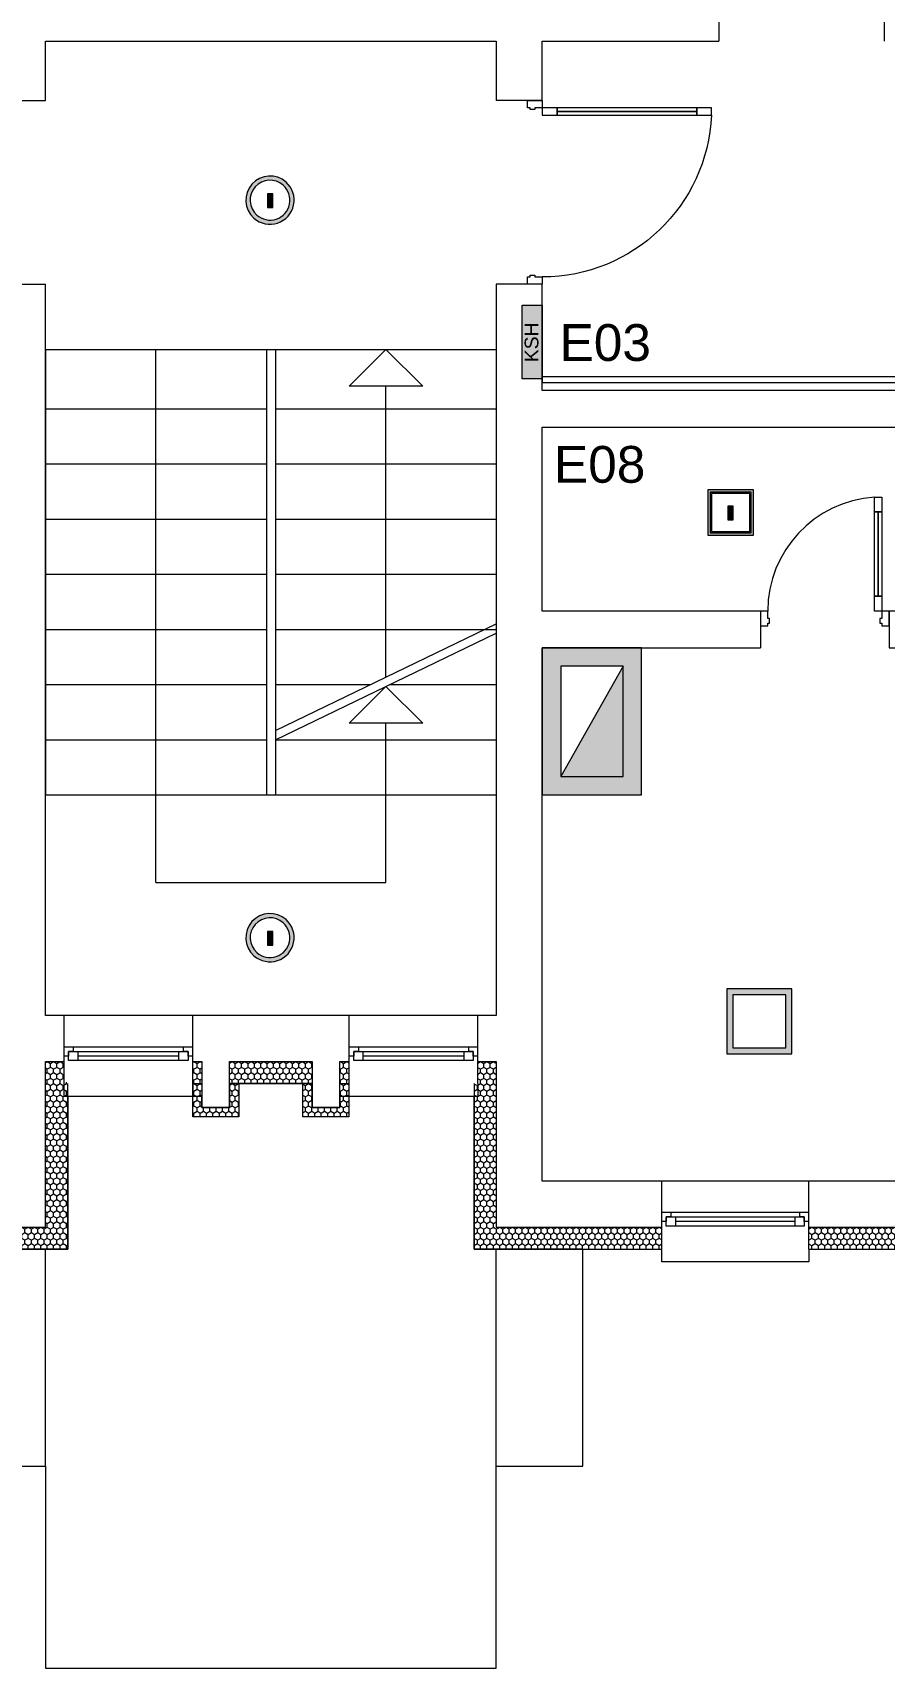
# Model space of a CAD drawing. Header units: millimetres. Extents: x 2791058 to 2855058, y -67651 to -26651.
# Drawn here: x 2827846 to 2832475, y -57823 to -48927 of the extents above; entities that cross this region are included whole.
import ezdxf

# ---------------------------------------------------------------- set-up
doc = ezdxf.new("R2010")
doc.units = ezdxf.units.MM
doc.header["$MEASUREMENT"] = 0
for name, color, linetype, lineweight in [('00E-Ndriqimi elektrike_Pen_No__6', 5, 'Continuous', 0), ('Exterior walls_Pen_No__6', 5, 'Continuous', 0), ('Exterior walls_Pen_No__60', 230, 'Continuous', 0), ('Shell - Roof_Pen_No__1', 7, 'Continuous', 0), ('Structural - Bearing_Pen_No__19', 255, 'Continuous', 0), ('Structural - Bearing_Pen_No__6', 5, 'Continuous', 0)]:
    doc.layers.add(name, color=color, linetype=linetype, lineweight=lineweight)
for name, color, linetype in [('0_muret e jashtme', 7, 'Continuous'), ('Exterior walls', 7, 'Continuous'), ('Shell - Roof', 7, 'Continuous')]:
    doc.layers.add(name, color=color, linetype=linetype)
for name, color, linetype, lineweight, true_color in [('0_muret e jashtme_Pen_No__82', 7, 'Continuous', 0, 0xaaaaaa), ('ARCHICAD Doors_Pen_No__82', 7, 'Continuous', 0, 0xaaaaaa), ('ARCHICAD Windows_Pen_No__82', 7, 'Continuous', 0, 0xaaaaaa), ('Shell - Roof_Pen_No__82', 7, 'Continuous', 0, 0xaaaaaa), ('Structural - Bearing_Pen_No__82', 7, 'Continuous', 0, 0xaaaaaa), ('Text blocks_Pen_No__82', 7, 'Continuous', 0, 0xaaaaaa)]:
    doc.layers.add(name, color=color, linetype=linetype, lineweight=lineweight, true_color=true_color)
doc.styles.add('GENERATED_STYLE_1', font='')
doc.styles.get('GENERATED_STYLE_1').set_extended_font_data('Arial')
pattern_1 = [(90, (2247653.822, -76424.967), (-34.6410162, 0), [20, -40]), (90, (2247636.502, -76394.967), (-34.6410162, 0), [20, -40]), (150, (2247653.822, -76404.967), (17.320508, 30), [20, -40]), (150, (2247619.18, -76404.967), (17.320508, 30), [20, -40]), (210, (2247653.822, -76424.967), (-17.320508, 30), [20, -40]), (210, (2247619.18, -76424.967), (-17.320508, 30), [20, -40])]

# ---------------------------------------------------------------- blocks, each defined once
blk = doc.blocks.new('Window 22')
at = {"layer": 'ARCHICAD Windows_Pen_No__82', "color": 253, "linetype": 'Continuous', "lineweight": 0, "true_color": 0xaaaaaa}
for p, q in [((-400, 150), (-400, 220)), ((-400, 220), (400, 220)), ((400, 220), (400, 150)), ((-400, 150), (-400, 30)), ((400, 150), (400, 30)), ((-400, 30), (-400, 0)), ((-400, 0), (-375, 0)), ((-400, 0), (-400, -50)), ((-400, 0), (-400, -50)), ((-375, 25), (-325, 25)), ((-375, -25), (-375, 25)), ((-375, 0), (-375, -25)), ((-325, 25), (325, 25)), ((-325, 25), (-325, -25)), ((-325, 25), (325, 25)), ((-325, 0), (325, 0)), ((325, -25), (325, 25)), ((325, 25), (375, 25)), ((375, 25), (375, -25)), ((375, -25), (375, 0)), ((375, 0), (400, 0)), ((400, 30), (400, 0)), ((400, 0), (400, -50)), ((400, 0), (400, -50)), ((-350, -50), (-400, -50)), ((-400, -50), (-400, -220)), ((-375, -25), (-350, -25)), ((-325, -25), (-375, -25)), ((-350, -25), (-350, -50)), ((350, -50), (-350, -50)), ((325, -25), (-325, -25)), ((375, -25), (325, -25)), ((350, -50), (350, -25)), ((350, -25), (375, -25)), ((400, -50), (350, -50)), ((400, -50), (400, -220)), ((-400, -220), (400, -220))]:
    blk.add_line(p, q, dxfattribs=at)
blk = doc.blocks.new('Window 22_2')
at = {"layer": 'ARCHICAD Windows_Pen_No__82', "color": 253, "linetype": 'Continuous', "lineweight": 0, "true_color": 0xaaaaaa}
for p, q in [((-800, 150), (-800, 220)), ((-800, 220), (800, 220)), ((800, 220), (800, 150)), ((-800, 150), (-800, 30)), ((800, 150), (800, 30)), ((-800, 30), (-800, 0)), ((-800, 0), (-775, 0)), ((-800, 0), (-800, -50)), ((-800, 0), (-800, -50)), ((-775, 25), (-725, 25)), ((-775, -25), (-775, 25)), ((-775, 0), (-775, -25)), ((-725, 25), (725, 25)), ((-725, 25), (-725, -25)), ((-725, 25), (725, 25)), ((-725, 0), (725, 0)), ((725, -25), (725, 25)), ((725, 25), (775, 25)), ((775, 25), (775, -25)), ((775, -25), (775, 0)), ((775, 0), (800, 0)), ((800, 30), (800, 0)), ((800, 0), (800, -50)), ((800, 0), (800, -50)), ((-750, -50), (-800, -50)), ((-800, -50), (-800, -220)), ((-775, -25), (-750, -25)), ((-725, -25), (-775, -25)), ((-750, -25), (-750, -50)), ((750, -50), (-750, -50)), ((725, -25), (-725, -25)), ((775, -25), (725, -25)), ((750, -50), (750, -25)), ((750, -25), (775, -25)), ((800, -50), (750, -50)), ((800, -50), (800, -220)), ((-800, -220), (800, -220))]:
    blk.add_line(p, q, dxfattribs=at)
blk = doc.blocks.new('Door 22')
at = {"layer": 'ARCHICAD Doors_Pen_No__82', "color": 253, "linetype": 'Continuous', "lineweight": 0, "true_color": 0xaaaaaa}
for p, q in [((360, 0), (360, 720)), ((-400, 0), (-437, 0)), ((-400, 0), (-437, 0)), ((-360, 0), (-400, 0)), ((-400, 0), (-400, -115)), ((-400, 0), (-400, -115)), ((-400, 0), (-400, -115)), ((-360, -115), (-360, 0)), ((400, 0), (360, 0)), ((360, 0), (360, -115)), ((400, -115), (400, 0)), ((400, 0), (400, -115)), ((400, 0), (400, -115)), ((400, 0), (437, 0)), ((400, 0), (437, 0)), ((-400, -115), (-360, -115)), ((-400, -115), (-400, -250)), ((-400, -115), (-400, -250)), ((360, -115), (400, -115)), ((400, -115), (400, -250)), ((400, -115), (400, -250)), ((-400, -250), (-400, -370)), ((-400, -250), (-400, -370)), ((400, -250), (400, -370)), ((400, -250), (400, -370)), ((-400, -370), (-437, -370)), ((-400, -370), (-437, -370)), ((400, -370), (437, -370)), ((400, -370), (437, -370))]:
    blk.add_line(p, q, dxfattribs=at)
blk.add_arc((360, 0), 720, 90, 180, dxfattribs=at)
blk = doc.blocks.new('Wall_7', base_point=(2836666.5, -55172.7))
at = {"layer": '0_muret e jashtme_Pen_No__82', "linetype": 'Continuous', "lineweight": 0, "true_color": 0xaaaaaa}
h = blk.add_hatch(dxfattribs=at)
h.set_pattern_fill('Styrofoam_SM_Insulation', color=253, style=0, pattern_type=2)
h.set_pattern_definition(pattern_1)
h.paths.add_polyline_path([(2830366.5, -55422.7), (2830246.5, -55542.7), (2831265.6, -55542.7), (2831265.6, -55422.7)])
h = blk.add_hatch(dxfattribs=at)
h.set_pattern_fill('Styrofoam_SM_Insulation', color=253, style=0, pattern_type=2)
h.set_pattern_definition(pattern_1)
h.paths.add_polyline_path([(2832065.6, -55422.7), (2832065.6, -55542.7), (2832766.5, -55542.7), (2832766.5, -55422.7)])
h = blk.add_hatch(dxfattribs=at)
h.set_pattern_fill('Styrofoam_SM_Insulation', color=253, style=0, pattern_type=2)
h.set_pattern_definition(pattern_1)
h.paths.add_polyline_path([(2832916.5, -55422.7), (2832916.5, -55542.7), (2832941.5, -55542.7), (2832941.5, -55422.7)])
h = blk.add_hatch(dxfattribs=at)
h.set_pattern_fill('Styrofoam_SM_Insulation', color=253, style=0, pattern_type=2)
h.set_pattern_definition(pattern_1)
h.paths.add_polyline_path([(2835341.5, -55542.7), (2835366.5, -55542.7), (2835366.5, -55422.7), (2835341.5, -55422.7)])
h = blk.add_hatch(dxfattribs=at)
h.set_pattern_fill('Styrofoam_SM_Insulation', color=253, style=0, pattern_type=2)
h.set_pattern_definition(pattern_1)
h.paths.add_polyline_path([(2835516.5, -55542.7), (2837036.5, -55542.7), (2836916.5, -55422.7), (2835516.5, -55422.7)])
at = {"layer": '0_muret e jashtme_Pen_No__82', "color": 253, "linetype": 'Continuous', "lineweight": 0, "true_color": 0xaaaaaa}
for p, q in [((2831265.6, -55342.7), (2831265.6, -55172.7)), ((2832065.6, -55342.7), (2832065.6, -55172.7)), ((2832941.5, -55342.7), (2832941.5, -55172.7)), ((2835341.5, -55172.7), (2835378.5, -55172.7)), ((2835341.5, -55172.7), (2835341.5, -55287.7)), ((2835341.5, -55287.7), (2835341.5, -55422.7)), ((2831265.6, -55392.7), (2831265.6, -55342.7)), ((2831265.6, -55422.7), (2831265.6, -55392.7)), ((2832065.6, -55392.7), (2832065.6, -55342.7)), ((2832065.6, -55422.7), (2832065.6, -55392.7)), ((2832941.5, -55392.7), (2832941.5, -55342.7)), ((2832941.5, -55422.7), (2832941.5, -55392.7)), ((2830366.5, -55422.7), (2831265.6, -55422.7)), ((2831265.6, -55542.7), (2831265.6, -55422.7)), ((2832065.6, -55422.7), (2832766.5, -55422.7)), ((2832065.6, -55542.7), (2832065.6, -55422.7)), ((2832766.5, -55422.7), (2832766.5, -55542.7)), ((2832916.5, -55542.7), (2832916.5, -55422.7)), ((2832916.5, -55422.7), (2832941.5, -55422.7)), ((2832941.5, -55542.7), (2832941.5, -55422.7)), ((2835341.5, -55422.7), (2835366.5, -55422.7)), ((2835341.5, -55422.7), (2835341.5, -55542.7)), ((2835366.5, -55422.7), (2835366.5, -55542.7)), ((2835516.5, -55542.7), (2835516.5, -55422.7)), ((2835516.5, -55422.7), (2836916.5, -55422.7)), ((2835341.5, -55542.7), (2835378.5, -55542.7))]:
    blk.add_line(p, q, dxfattribs=at)
at = {"layer": '0_muret e jashtme_Pen_No__82', "color": 253, "linetype": 'Continuous', "lineweight": 0, "true_color": 0xaaaaaa, "flags": 128}
for points in [[(2831265.6, -55172.7), (2830616.5, -55172.7)], [(2832941.5, -55172.7), (2832065.6, -55172.7)], [(2836666.5, -55172.7), (2835341.5, -55172.7)], [(2830246.5, -55542.7), (2831265.6, -55542.7)], [(2832065.6, -55542.7), (2832766.5, -55542.7)], [(2832916.5, -55542.7), (2832941.5, -55542.7)], [(2835341.5, -55542.7), (2835366.5, -55542.7)], [(2835516.5, -55542.7), (2837036.5, -55542.7)]]:
    blk.add_lwpolyline(points, dxfattribs=at)
at = {"layer": 'ARCHICAD Doors_Pen_No__82', "color": 253, "linetype": 'Continuous', "lineweight": 0, "true_color": 0xaaaaaa, "zscale": 1000}
blk.add_blockref('Door 22', (2834941.5, -55172.7), dxfattribs=at)
at = {"layer": 'ARCHICAD Windows_Pen_No__82', "color": 253, "linetype": 'Continuous', "lineweight": 0, "true_color": 0xaaaaaa, "zscale": 1000, "rotation": 180}
for name, p in [('Window 22', (2831665.6, -55392.7)), ('Window 22_2', (2833741.5, -55392.7))]:
    blk.add_blockref(name, p, dxfattribs=at)
blk = doc.blocks.new('Storefront 22')
at = {"layer": 'ARCHICAD Doors_Pen_No__82', "color": 253, "linetype": 'Continuous', "lineweight": 0, "true_color": 0xaaaaaa}
for p, q in [((370, 740), (370, 820)), ((370, 820), (410, 820)), ((410, 820), (410, 740)), ((370, 740), (390, 740)), ((370, 80), (370, 740)), ((410, 740), (370, 740)), ((390, 740), (410, 740)), ((390, 80), (390, 740)), ((390, 740), (390, 80)), ((390, 740), (390, 80)), ((410, 740), (410, 80)), ((-450, 0), (-450, -80)), ((-410, 0), (-450, 0)), ((-450, 0), (-450, -80)), ((-450, 0), (-450, -80)), ((-410, -40), (-410, 0)), ((390, 80), (370, 80)), ((370, 0), (370, 80)), ((370, 80), (410, 80)), ((410, 0), (370, 0)), ((410, 80), (390, 80)), ((410, 80), (410, 0)), ((410, 0), (410, -40)), ((450, 0), (410, 0)), ((450, -80), (450, 0)), ((450, 0), (450, -80)), ((450, 0), (450, -80)), ((-450, -80), (-410, -80)), ((-450, -80), (-450, -250)), ((-400, -40), (-410, -40)), ((-410, -80), (-410, -65.4)), ((-410, -65.4), (-400, -65.4)), ((-400, -65.4), (-400, -40)), ((410, -40), (400, -40)), ((400, -40), (400, -65.4)), ((400, -65.4), (410, -65.4)), ((410, -65.4), (410, -80)), ((410, -80), (450, -80)), ((450, -80), (450, -250))]:
    blk.add_line(p, q, dxfattribs=at)
blk.add_arc((410, 0), 820, 92.79603, 180, dxfattribs=at)
blk = doc.blocks.new('Wall_11', base_point=(2836666.5, -48722.7))
at = {"layer": '0_muret e jashtme_Pen_No__82', "color": 253, "linetype": 'Continuous', "lineweight": 0, "true_color": 0xaaaaaa}
for p, q in [((2831575.3, -48802.7), (2831575.3, -48972.7)), ((2832475.3, -48802.7), (2832475.3, -48972.7))]:
    blk.add_line(p, q, dxfattribs=at)
at = {"layer": '0_muret e jashtme_Pen_No__82', "color": 253, "linetype": 'Continuous', "lineweight": 0, "true_color": 0xaaaaaa, "flags": 128}
for points in [[(2827916.5, -48972.7), (2830366.5, -48972.7)], [(2830616.5, -48972.7), (2831575.3, -48972.7)]]:
    blk.add_lwpolyline(points, dxfattribs=at)
at = {"layer": 'ARCHICAD Doors_Pen_No__82', "color": 253, "linetype": 'Continuous', "lineweight": 0, "true_color": 0xaaaaaa, "zscale": 1000}
blk.add_blockref('Storefront 22', (2832025.3, -48722.7), dxfattribs=at)
blk = doc.blocks.new('Window 22_3')
at = {"layer": 'ARCHICAD Windows_Pen_No__82', "color": 253, "linetype": 'Continuous', "lineweight": 0, "true_color": 0xaaaaaa}
for p, q in [((-350, 150), (-350, 220)), ((-350, 220), (350, 220)), ((350, 220), (350, 150)), ((-350, 150), (-350, 30)), ((350, 150), (350, 30)), ((-350, 30), (-350, 0)), ((-350, 0), (-325, 0)), ((-350, 0), (-350, -50)), ((-350, 0), (-350, -50)), ((-325, 25), (-275, 25)), ((-325, -25), (-325, 25)), ((-325, 0), (-325, -25)), ((-275, 25), (275, 25)), ((-275, 25), (-275, -25)), ((-275, 25), (275, 25)), ((-275, 0), (275, 0)), ((275, -25), (275, 25)), ((275, 25), (325, 25)), ((325, 25), (325, -25)), ((325, -25), (325, 0)), ((325, 0), (350, 0)), ((350, 30), (350, 0)), ((350, 0), (350, -50)), ((350, 0), (350, -50)), ((-300, -50), (-350, -50)), ((-350, -50), (-350, -220)), ((-325, -25), (-300, -25)), ((-275, -25), (-325, -25)), ((-300, -25), (-300, -50)), ((300, -50), (-300, -50)), ((275, -25), (-275, -25)), ((325, -25), (275, -25)), ((300, -50), (300, -25)), ((300, -25), (325, -25)), ((350, -50), (300, -50)), ((350, -50), (350, -220)), ((-350, -220), (350, -220))]:
    blk.add_line(p, q, dxfattribs=at)
blk = doc.blocks.new('Wall_12', base_point=(2827666.5, -54272.7))
at = {"layer": '0_muret e jashtme_Pen_No__82', "linetype": 'Continuous', "lineweight": 0, "true_color": 0xaaaaaa}
h = blk.add_hatch(dxfattribs=at)
h.set_pattern_fill('Styrofoam_SM_Insulation', color=253, style=0, pattern_type=2)
h.set_pattern_definition(pattern_1)
h.paths.add_polyline_path([(2827916.5, -54522.7), (2828016.5, -54622.7), (2828016.5, -54522.7)])
h = blk.add_hatch(dxfattribs=at)
h.set_pattern_fill('Styrofoam_SM_Insulation', color=253, style=0, pattern_type=2)
h.set_pattern_definition(pattern_1)
h.paths.add_polyline_path([(2828716.5, -54522.7), (2828716.5, -54642.7), (2828766.5, -54642.7), (2828766.5, -54522.7)])
h = blk.add_hatch(dxfattribs=at)
h.set_pattern_fill('Styrofoam_SM_Insulation', color=253, style=0, pattern_type=2)
h.set_pattern_definition(pattern_1)
h.paths.add_polyline_path([(2829365.6, -54522.7), (2828916.5, -54522.7), (2828916.5, -54642.7), (2829365.6, -54642.7)])
h = blk.add_hatch(dxfattribs=at)
h.set_pattern_fill('Styrofoam_SM_Insulation', color=253, style=0, pattern_type=2)
h.set_pattern_definition(pattern_1)
h.paths.add_polyline_path([(2829566.5, -54522.7), (2829515.6, -54522.7), (2829515.6, -54642.7), (2829566.5, -54642.7)])
h = blk.add_hatch(dxfattribs=at)
h.set_pattern_fill('Styrofoam_SM_Insulation', color=253, style=0, pattern_type=2)
h.set_pattern_definition(pattern_1)
h.paths.add_polyline_path([(2830266.5, -54622.7), (2830366.5, -54522.7), (2830266.5, -54522.7)])
at = {"layer": '0_muret e jashtme_Pen_No__82', "color": 253, "linetype": 'Continuous', "lineweight": 0, "true_color": 0xaaaaaa}
for p, q in [((2828016.5, -54442.7), (2828016.5, -54272.7)), ((2828716.5, -54442.7), (2828716.5, -54272.7)), ((2829566.5, -54442.7), (2829566.5, -54272.7)), ((2830266.5, -54442.7), (2830266.5, -54272.7)), ((2827916.5, -54522.7), (2828016.5, -54522.7)), ((2828016.5, -54492.7), (2828016.5, -54442.7)), ((2828016.5, -54522.7), (2828016.5, -54492.7)), ((2828016.5, -54642.7), (2828016.5, -54522.7)), ((2828716.5, -54492.7), (2828716.5, -54442.7)), ((2828716.5, -54522.7), (2828716.5, -54492.7)), ((2828716.5, -54522.7), (2828766.5, -54522.7)), ((2828716.5, -54642.7), (2828716.5, -54522.7)), ((2828766.5, -54522.7), (2828766.5, -54642.7)), ((2828916.5, -54642.7), (2828916.5, -54522.7)), ((2828916.5, -54522.7), (2829365.6, -54522.7)), ((2829365.6, -54522.7), (2829365.6, -54642.7)), ((2829515.6, -54642.7), (2829515.6, -54522.7)), ((2829515.6, -54522.7), (2829566.5, -54522.7)), ((2829566.5, -54492.7), (2829566.5, -54442.7)), ((2829566.5, -54522.7), (2829566.5, -54492.7)), ((2829566.5, -54642.7), (2829566.5, -54522.7)), ((2830266.5, -54492.7), (2830266.5, -54442.7)), ((2830266.5, -54522.7), (2830266.5, -54492.7)), ((2830266.5, -54522.7), (2830366.5, -54522.7)), ((2830266.5, -54642.7), (2830266.5, -54522.7))]:
    blk.add_line(p, q, dxfattribs=at)
at = {"layer": '0_muret e jashtme_Pen_No__82', "color": 253, "linetype": 'Continuous', "lineweight": 0, "true_color": 0xaaaaaa, "flags": 128}
for points in [[(2828016.5, -54272.7), (2827916.5, -54272.7)], [(2829566.5, -54272.7), (2828716.5, -54272.7)], [(2830366.5, -54272.7), (2830266.5, -54272.7)], [(2828716.5, -54642.7), (2828766.5, -54642.7)], [(2828916.5, -54642.7), (2829365.6, -54642.7)], [(2829515.6, -54642.7), (2829566.5, -54642.7)]]:
    blk.add_lwpolyline(points, dxfattribs=at)
at = {"layer": 'ARCHICAD Windows_Pen_No__82', "color": 253, "linetype": 'Continuous', "lineweight": 0, "true_color": 0xaaaaaa, "zscale": 1000, "rotation": 180}
for p in [(2828366.5, -54492.7), (2829916.5, -54492.7)]:
    blk.add_blockref('Window 22_3', p, dxfattribs=at)
blk = doc.blocks.new('Wall_13', base_point=(2830616.5, -55172.7))
at = {"layer": '0_muret e jashtme_Pen_No__82', "linetype": 'Continuous', "lineweight": 0, "true_color": 0xaaaaaa}
h = blk.add_hatch(dxfattribs=at)
h.set_pattern_fill('Styrofoam_SM_Insulation', color=253, style=0, pattern_type=2)
h.set_pattern_definition(pattern_1)
h.paths.add_polyline_path([(2830246.5, -54642.7), (2830246.5, -55542.7), (2830366.5, -55422.7), (2830366.5, -54522.7)])
at = {"layer": '0_muret e jashtme_Pen_No__82', "color": 253, "linetype": 'Continuous', "lineweight": 0, "true_color": 0xaaaaaa}
blk.add_line((2830366.5, -54522.7), (2830366.5, -55422.7), dxfattribs=at)
at = {"layer": '0_muret e jashtme_Pen_No__82', "color": 253, "linetype": 'Continuous', "lineweight": 0, "true_color": 0xaaaaaa, "flags": 128}
for points in [[(2830616.5, -55172.7), (2830616.5, -54272.7)], [(2830246.5, -54642.7), (2830246.5, -55542.7)]]:
    blk.add_lwpolyline(points, dxfattribs=at)
blk = doc.blocks.new('Wall_14', base_point=(2827666.5, -55172.7))
at = {"layer": '0_muret e jashtme_Pen_No__82', "linetype": 'Continuous', "lineweight": 0, "true_color": 0xaaaaaa}
h = blk.add_hatch(dxfattribs=at)
h.set_pattern_fill('Styrofoam_SM_Insulation', color=253, style=0, pattern_type=2)
h.set_pattern_definition(pattern_1)
h.paths.add_polyline_path([(2828036.5, -55542.7), (2828036.5, -54642.7), (2827916.5, -54522.7), (2827916.5, -55422.7)])
at = {"layer": '0_muret e jashtme_Pen_No__82', "color": 253, "linetype": 'Continuous', "lineweight": 0, "true_color": 0xaaaaaa}
blk.add_line((2827916.5, -55422.7), (2827916.5, -54522.7), dxfattribs=at)
at = {"layer": '0_muret e jashtme_Pen_No__82', "color": 253, "linetype": 'Continuous', "lineweight": 0, "true_color": 0xaaaaaa, "flags": 128}
for points in [[(2827666.5, -54272.7), (2827666.5, -55172.7)], [(2828036.5, -55542.7), (2828036.5, -54642.7)]]:
    blk.add_lwpolyline(points, dxfattribs=at)
blk = doc.blocks.new('Wall_18', base_point=(2827666.5, -55172.7))
at = {"layer": '0_muret e jashtme_Pen_No__82', "linetype": 'Continuous', "lineweight": 0, "true_color": 0xaaaaaa}
h = blk.add_hatch(dxfattribs=at)
h.set_pattern_fill('Styrofoam_SM_Insulation', color=253, style=0, pattern_type=2)
h.set_pattern_definition(pattern_1)
h.paths.add_polyline_path([(2822816.5, -55422.7), (2821416.5, -55422.7), (2821296.5, -55542.7), (2822816.5, -55542.7)])
h = blk.add_hatch(dxfattribs=at)
h.set_pattern_fill('Styrofoam_SM_Insulation', color=253, style=0, pattern_type=2)
h.set_pattern_definition(pattern_1)
h.paths.add_polyline_path([(2822966.5, -55422.7), (2822966.5, -55542.7), (2822986.5, -55542.7), (2822986.5, -55422.7)])
h = blk.add_hatch(dxfattribs=at)
h.set_pattern_fill('Styrofoam_SM_Insulation', color=253, style=0, pattern_type=2)
h.set_pattern_definition(pattern_1)
h.paths.add_polyline_path([(2825386.5, -55422.7), (2825386.5, -55542.7), (2825416.5, -55542.7), (2825416.5, -55422.7)])
h = blk.add_hatch(dxfattribs=at)
h.set_pattern_fill('Styrofoam_SM_Insulation', color=253, style=0, pattern_type=2)
h.set_pattern_definition(pattern_1)
h.paths.add_polyline_path([(2826244.1, -55422.7), (2825566.5, -55422.7), (2825566.5, -55542.7), (2826244.1, -55542.7)])
h = blk.add_hatch(dxfattribs=at)
h.set_pattern_fill('Styrofoam_SM_Insulation', color=253, style=0, pattern_type=2)
h.set_pattern_definition(pattern_1)
h.paths.add_polyline_path([(2827916.5, -55422.7), (2827044.1, -55422.7), (2827044.1, -55542.7), (2828036.5, -55542.7)])
at = {"layer": '0_muret e jashtme_Pen_No__82', "color": 253, "linetype": 'Continuous', "lineweight": 0, "true_color": 0xaaaaaa}
for p, q in [((2822986.5, -55172.7), (2822949.5, -55172.7)), ((2822986.5, -55172.7), (2822986.5, -55287.7)), ((2825386.5, -55342.7), (2825386.5, -55172.7)), ((2826244.1, -55342.7), (2826244.1, -55172.7)), ((2827044.1, -55342.7), (2827044.1, -55172.7)), ((2822986.5, -55287.7), (2822986.5, -55422.7)), ((2825386.5, -55392.7), (2825386.5, -55342.7)), ((2825386.5, -55422.7), (2825386.5, -55392.7)), ((2826244.1, -55392.7), (2826244.1, -55342.7)), ((2826244.1, -55422.7), (2826244.1, -55392.7)), ((2827044.1, -55392.7), (2827044.1, -55342.7)), ((2827044.1, -55422.7), (2827044.1, -55392.7)), ((2821416.5, -55422.7), (2822816.5, -55422.7)), ((2822816.5, -55422.7), (2822816.5, -55542.7)), ((2822966.5, -55542.7), (2822966.5, -55422.7)), ((2822966.5, -55422.7), (2822986.5, -55422.7)), ((2822986.5, -55422.7), (2822986.5, -55542.7)), ((2825386.5, -55422.7), (2825416.5, -55422.7)), ((2825386.5, -55542.7), (2825386.5, -55422.7)), ((2825416.5, -55422.7), (2825416.5, -55542.7)), ((2825566.5, -55542.7), (2825566.5, -55422.7)), ((2825566.5, -55422.7), (2826244.1, -55422.7)), ((2826244.1, -55542.7), (2826244.1, -55422.7)), ((2827044.1, -55422.7), (2827916.5, -55422.7)), ((2827044.1, -55542.7), (2827044.1, -55422.7)), ((2822986.5, -55542.7), (2822949.5, -55542.7))]:
    blk.add_line(p, q, dxfattribs=at)
at = {"layer": '0_muret e jashtme_Pen_No__82', "color": 253, "linetype": 'Continuous', "lineweight": 0, "true_color": 0xaaaaaa, "flags": 128}
for points in [[(2822986.5, -55172.7), (2821666.5, -55172.7)], [(2826244.1, -55172.7), (2825386.5, -55172.7)], [(2827666.5, -55172.7), (2827044.1, -55172.7)], [(2821296.5, -55542.7), (2822816.5, -55542.7)], [(2822966.5, -55542.7), (2822986.5, -55542.7)], [(2825386.5, -55542.7), (2825416.5, -55542.7)], [(2825566.5, -55542.7), (2826244.1, -55542.7)], [(2827044.1, -55542.7), (2828036.5, -55542.7)]]:
    blk.add_lwpolyline(points, dxfattribs=at)
at = {"layer": 'ARCHICAD Doors_Pen_No__82', "color": 253, "linetype": 'Continuous', "lineweight": 0, "true_color": 0xaaaaaa, "xscale": -1, "zscale": 1000}
blk.add_blockref('Door 22', (2823386.5, -55172.7), dxfattribs=at)
at = {"layer": 'ARCHICAD Windows_Pen_No__82', "color": 253, "linetype": 'Continuous', "lineweight": 0, "true_color": 0xaaaaaa, "xscale": -1, "zscale": 1000, "rotation": 180}
blk.add_blockref('Window 22_2', (2824586.5, -55392.7), dxfattribs=at)
at = {"layer": 'ARCHICAD Windows_Pen_No__82', "color": 253, "linetype": 'Continuous', "lineweight": 0, "true_color": 0xaaaaaa, "zscale": 1000, "rotation": 180}
blk.add_blockref('Window 22', (2826644.1, -55392.7), dxfattribs=at)
blk = doc.blocks.new('Storefront 22_2')
at = {"layer": 'ARCHICAD Doors_Pen_No__82', "color": 253, "linetype": 'Continuous', "lineweight": 0, "true_color": 0xaaaaaa}
for p, q in [((420, 840), (420, 920)), ((420, 920), (460, 920)), ((460, 920), (460, 840)), ((420, 840), (440, 840)), ((420, 80), (420, 840)), ((460, 840), (420, 840)), ((440, 840), (460, 840)), ((440, 80), (440, 840)), ((440, 840), (440, 80)), ((440, 840), (440, 80)), ((460, 840), (460, 80)), ((-500, 0), (-500, -80)), ((-460, 0), (-500, 0)), ((-500, 0), (-500, -80)), ((-500, 0), (-500, -80)), ((-460, -40), (-460, 0)), ((440, 80), (420, 80)), ((420, 0), (420, 80)), ((420, 80), (460, 80)), ((460, 0), (420, 0)), ((460, 80), (440, 80)), ((460, 80), (460, 0)), ((460, 0), (460, -40)), ((500, 0), (460, 0)), ((500, -80), (500, 0)), ((500, 0), (500, -80)), ((500, 0), (500, -80)), ((-500, -80), (-460, -80)), ((-500, -80), (-500, -250)), ((-450, -40), (-460, -40)), ((-460, -80), (-460, -65.4)), ((-460, -65.4), (-450, -65.4)), ((-450, -65.4), (-450, -40)), ((460, -40), (450, -40)), ((450, -40), (450, -65.4)), ((450, -65.4), (460, -65.4)), ((460, -65.4), (460, -80)), ((460, -80), (500, -80)), ((500, -80), (500, -250))]:
    blk.add_line(p, q, dxfattribs=at)
blk.add_arc((460, 0), 920, 92.49191, 180, dxfattribs=at)
blk = doc.blocks.new('Wall_20', base_point=(2830616.5, -54272.7))
at = {"layer": '0_muret e jashtme_Pen_No__82', "color": 253, "linetype": 'Continuous', "lineweight": 0, "true_color": 0xaaaaaa}
for p, q in [((2830536.5, -49295.7), (2830366.5, -49295.7)), ((2830616.5, -49295.7), (2830536.5, -49295.7)), ((2830536.5, -50295.7), (2830366.5, -50295.7)), ((2830616.5, -50295.7), (2830536.5, -50295.7))]:
    blk.add_line(p, q, dxfattribs=at)
at = {"layer": '0_muret e jashtme_Pen_No__82', "color": 253, "linetype": 'Continuous', "lineweight": 0, "true_color": 0xaaaaaa, "flags": 128}
for points in [[(2830366.5, -48972.7), (2830366.5, -49295.7)], [(2830616.5, -49295.7), (2830616.5, -48972.7)], [(2830366.5, -50295.7), (2830366.5, -54272.7)], [(2830616.5, -50872.7), (2830616.5, -50295.7)], [(2830616.5, -52072.7), (2830616.5, -51072.7)], [(2830616.5, -54272.7), (2830616.5, -52272.7)]]:
    blk.add_lwpolyline(points, dxfattribs=at)
at = {"layer": 'ARCHICAD Doors_Pen_No__82', "color": 253, "linetype": 'Continuous', "lineweight": 0, "true_color": 0xaaaaaa, "xscale": -1, "zscale": 1000, "rotation": 270}
blk.add_blockref('Storefront 22_2', (2830616.5, -49795.7), dxfattribs=at)
blk = doc.blocks.new('Wall_21', base_point=(2827666.5, -54272.7))
at = {"layer": '0_muret e jashtme_Pen_No__82', "color": 253, "linetype": 'Continuous', "lineweight": 0, "true_color": 0xaaaaaa}
for p, q in [((2827666.5, -49295.7), (2827746.5, -49295.7)), ((2827746.5, -49295.7), (2827916.5, -49295.7)), ((2827666.5, -50295.7), (2827746.5, -50295.7)), ((2827746.5, -50295.7), (2827916.5, -50295.7))]:
    blk.add_line(p, q, dxfattribs=at)
at = {"layer": '0_muret e jashtme_Pen_No__82', "color": 253, "linetype": 'Continuous', "lineweight": 0, "true_color": 0xaaaaaa, "flags": 128}
for points in [[(2827666.5, -48972.7), (2827666.5, -49295.7)], [(2827916.5, -49295.7), (2827916.5, -48972.7)], [(2827666.5, -50295.7), (2827666.5, -50872.7)], [(2827916.5, -54272.7), (2827916.5, -50295.7)], [(2827666.5, -51072.7), (2827666.5, -52072.7)], [(2827666.5, -52272.7), (2827666.5, -54272.7)]]:
    blk.add_lwpolyline(points, dxfattribs=at)
at = {"layer": 'ARCHICAD Doors_Pen_No__82', "color": 253, "linetype": 'Continuous', "lineweight": 0, "true_color": 0xaaaaaa, "zscale": 1000, "rotation": 90}
blk.add_blockref('Storefront 22_2', (2827666.5, -49795.7), dxfattribs=at)
blk = doc.blocks.new('Storefront 22_3')
at = {"layer": 'ARCHICAD Doors_Pen_No__82', "color": 253, "linetype": 'Continuous', "lineweight": 0, "true_color": 0xaaaaaa}
for p, q in [((370, 740), (370, 820)), ((370, 820), (410, 820)), ((410, 820), (410, 740)), ((370, 740), (390, 740)), ((370, 80), (370, 740)), ((410, 740), (370, 740)), ((390, 740), (410, 740)), ((390, 80), (390, 740)), ((390, 740), (390, 80)), ((390, 740), (390, 80)), ((410, 740), (410, 80)), ((-450, 0), (-450, -80)), ((-410, 0), (-450, 0)), ((-450, 0), (-450, -80)), ((-450, 0), (-450, -80)), ((-410, -40), (-410, 0)), ((390, 80), (370, 80)), ((370, 0), (370, 80)), ((370, 80), (410, 80)), ((410, 0), (370, 0)), ((410, 80), (390, 80)), ((410, 80), (410, 0)), ((410, 0), (410, -40)), ((450, 0), (410, 0)), ((450, -80), (450, 0)), ((450, 0), (450, -80)), ((450, 0), (450, -80)), ((-450, -80), (-410, -80)), ((-450, -80), (-450, -200)), ((-400, -40), (-410, -40)), ((-410, -80), (-410, -65.4)), ((-410, -65.4), (-400, -65.4)), ((-400, -65.4), (-400, -40)), ((410, -40), (400, -40)), ((400, -40), (400, -65.4)), ((400, -65.4), (410, -65.4)), ((410, -65.4), (410, -80)), ((410, -80), (450, -80)), ((450, -80), (450, -200))]:
    blk.add_line(p, q, dxfattribs=at)
blk.add_arc((410, 0), 820, 92.79603, 180, dxfattribs=at)
blk = doc.blocks.new('Wall_26', base_point=(2836666.5, -50872.7))
at = {"layer": '0_muret e jashtme_Pen_No__82', "color": 253, "linetype": 'Continuous', "lineweight": 0, "true_color": 0xaaaaaa}
for p, q in [((2832999, -50992.7), (2832999, -50872.7)), ((2833899, -50992.7), (2833899, -50872.7)), ((2832999, -51072.7), (2832999, -50992.7)), ((2833899, -51072.7), (2833899, -50992.7))]:
    blk.add_line(p, q, dxfattribs=at)
at = {"layer": '0_muret e jashtme_Pen_No__82', "color": 253, "linetype": 'Continuous', "lineweight": 0, "true_color": 0xaaaaaa, "flags": 128}
for points in [[(2832999, -50872.7), (2830616.5, -50872.7)], [(2834066.5, -50872.7), (2833899, -50872.7)], [(2836666.5, -50872.7), (2834266.5, -50872.7)], [(2830616.5, -51072.7), (2832616.5, -51072.7)], [(2832816.5, -51072.7), (2832999, -51072.7)], [(2833899, -51072.7), (2836666.5, -51072.7)]]:
    blk.add_lwpolyline(points, dxfattribs=at)
at = {"layer": 'ARCHICAD Doors_Pen_No__82', "color": 253, "linetype": 'Continuous', "lineweight": 0, "true_color": 0xaaaaaa, "zscale": 1000, "rotation": 180}
blk.add_blockref('Storefront 22_3', (2833449, -51072.7), dxfattribs=at)
blk = doc.blocks.new('Storefront 22_4')
at = {"layer": 'ARCHICAD Doors_Pen_No__82', "color": 253, "linetype": 'Continuous', "lineweight": 0, "true_color": 0xaaaaaa}
for p, q in [((270, 540), (270, 620)), ((270, 620), (310, 620)), ((270, 540), (290, 540)), ((270, 80), (270, 540)), ((310, 540), (270, 540)), ((290, 540), (310, 540)), ((290, 80), (290, 540)), ((290, 540), (290, 80)), ((290, 540), (290, 80)), ((310, 620), (310, 540)), ((310, 540), (310, 80)), ((-350, 0), (-350, -80)), ((-310, 0), (-350, 0)), ((-350, 0), (-350, -80)), ((-350, 0), (-350, -80)), ((-310, -40), (-310, 0)), ((290, 80), (270, 80)), ((270, 0), (270, 80)), ((270, 80), (310, 80)), ((310, 0), (270, 0)), ((310, 80), (290, 80)), ((310, 80), (310, 0)), ((310, 0), (310, -40)), ((350, 0), (310, 0)), ((350, -80), (350, 0)), ((350, 0), (350, -80)), ((350, 0), (350, -80)), ((-350, -80), (-310, -80)), ((-350, -80), (-350, -200)), ((-300, -40), (-310, -40)), ((-310, -80), (-310, -65.4)), ((-310, -65.4), (-300, -65.4)), ((-300, -65.4), (-300, -40)), ((310, -40), (300, -40)), ((300, -40), (300, -65.4)), ((300, -65.4), (310, -65.4)), ((310, -65.4), (310, -80)), ((310, -80), (350, -80)), ((350, -80), (350, -200))]:
    blk.add_line(p, q, dxfattribs=at)
blk.add_arc((310, 0), 620, 93.69907, 180, dxfattribs=at)
blk = doc.blocks.new('Wall_28', base_point=(2832616.5, -52072.7))
at = {"layer": '0_muret e jashtme_Pen_No__82', "color": 253, "linetype": 'Continuous', "lineweight": 0, "true_color": 0xaaaaaa}
for p, q in [((2831801.9, -52072.7), (2831801.9, -52152.7)), ((2832501.9, -52072.7), (2832501.9, -52152.7)), ((2831801.9, -52152.7), (2831801.9, -52272.7)), ((2832501.9, -52152.7), (2832501.9, -52272.7))]:
    blk.add_line(p, q, dxfattribs=at)
at = {"layer": '0_muret e jashtme_Pen_No__82', "color": 253, "linetype": 'Continuous', "lineweight": 0, "true_color": 0xaaaaaa, "flags": 128}
for points in [[(2831801.9, -52072.7), (2830616.5, -52072.7)], [(2832616.5, -52072.7), (2832501.9, -52072.7)], [(2830616.5, -52272.7), (2831801.9, -52272.7)], [(2832501.9, -52272.7), (2832816.5, -52272.7)]]:
    blk.add_lwpolyline(points, dxfattribs=at)
at = {"layer": 'ARCHICAD Doors_Pen_No__82', "color": 253, "linetype": 'Continuous', "lineweight": 0, "true_color": 0xaaaaaa, "zscale": 1000}
blk.add_blockref('Storefront 22_4', (2832151.9, -52072.7), dxfattribs=at)
blk = doc.blocks.new('Wall_52', base_point=(2829515.6, -54272.7))
at = {"layer": '0_muret e jashtme_Pen_No__82', "color": 253, "linetype": 'Continuous', "lineweight": 0, "true_color": 0xaaaaaa}
for p, q in [((2829365.6, -54522.7), (2829365.6, -54642.7)), ((2829515.6, -54642.7), (2829515.6, -54522.7))]:
    blk.add_line(p, q, dxfattribs=at)
at = {"layer": '0_muret e jashtme_Pen_No__82', "color": 253, "linetype": 'Continuous', "lineweight": 0, "true_color": 0xaaaaaa, "flags": 128}
for points in [[(2829365.6, -54642.7), (2829365.6, -54772.7)], [(2829515.6, -54772.7), (2829515.6, -54642.7)], [(2829365.6, -54772.7), (2829515.6, -54772.7)]]:
    blk.add_lwpolyline(points, dxfattribs=at)
blk = doc.blocks.new('Wall_53', base_point=(2828766.5, -54272.7))
at = {"layer": '0_muret e jashtme_Pen_No__82', "color": 253, "linetype": 'Continuous', "lineweight": 0, "true_color": 0xaaaaaa}
for p, q in [((2828766.5, -54522.7), (2828766.5, -54642.7)), ((2828916.5, -54642.7), (2828916.5, -54522.7))]:
    blk.add_line(p, q, dxfattribs=at)
at = {"layer": '0_muret e jashtme_Pen_No__82', "color": 253, "linetype": 'Continuous', "lineweight": 0, "true_color": 0xaaaaaa, "flags": 128}
for points in [[(2828766.5, -54642.7), (2828766.5, -54772.7)], [(2828916.5, -54772.7), (2828916.5, -54642.7)], [(2828916.5, -54772.7), (2828766.5, -54772.7)]]:
    blk.add_lwpolyline(points, dxfattribs=at)
blk = doc.blocks.new('Wall_68', base_point=(2830616.5, -50814.7))
at = {"layer": 'Exterior walls_Pen_No__60', "color": 230, "linetype": 'Continuous', "lineweight": 0, "flags": 128}
for points in [[(2836583.5, -50799.7), (2830616.5, -50799.7)], [(2830616.5, -50799.7), (2830616.5, -50829.7)], [(2830616.5, -50829.7), (2836583.5, -50829.7)]]:
    blk.add_lwpolyline(points, dxfattribs=at)
blk = doc.blocks.new('Wall_85', base_point=(2829049, -49936.1))
at = {"layer": 'Exterior walls_Pen_No__6', "linetype": 'Continuous', "lineweight": 0}
blk.add_hatch(color=5, dxfattribs=at).paths.add_polyline_path([(2829049, -49936.1, 1), (2829223.5, -49740.1), (2829208.2, -49757.3, -1), (2829064.3, -49919)])
at = {"layer": 'Exterior walls_Pen_No__6', "color": 5, "linetype": 'Continuous', "lineweight": 0}
for radius in [131.2, 108.2]:
    blk.add_arc((2829136.2, -49838.1), radius, 228.3274, 48.3274, dxfattribs=at)
blk = doc.blocks.new('Wall_86', base_point=(2829223.5, -49740.1))
at = {"layer": 'Exterior walls_Pen_No__6', "linetype": 'Continuous', "lineweight": 0}
blk.add_hatch(color=5, dxfattribs=at).paths.add_polyline_path([(2829223.5, -49740.1, 1), (2829049, -49936.1), (2829064.3, -49919, -1), (2829208.2, -49757.3)])
at = {"layer": 'Exterior walls_Pen_No__6', "color": 5, "linetype": 'Continuous', "lineweight": 0}
for radius in [131.2, 108.2]:
    blk.add_arc((2829136.2, -49838.1), radius, 48.3274, 228.3274, dxfattribs=at)
blk = doc.blocks.new('Wall_87', base_point=(2829049, -53947.2))
at = {"layer": 'Exterior walls_Pen_No__6', "linetype": 'Continuous', "lineweight": 0}
blk.add_hatch(color=5, dxfattribs=at).paths.add_polyline_path([(2829049, -53947.2, 1), (2829223.5, -53751.2), (2829208.2, -53768.4, -1), (2829064.3, -53930)])
at = {"layer": 'Exterior walls_Pen_No__6', "color": 5, "linetype": 'Continuous', "lineweight": 0}
for radius in [131.2, 108.2]:
    blk.add_arc((2829136.2, -53849.2), radius, 228.3274, 48.3274, dxfattribs=at)
blk = doc.blocks.new('Wall_88', base_point=(2829223.5, -53751.2))
at = {"layer": 'Exterior walls_Pen_No__6', "linetype": 'Continuous', "lineweight": 0}
blk.add_hatch(color=5, dxfattribs=at).paths.add_polyline_path([(2829223.5, -53751.2, 1), (2829049, -53947.2), (2829064.3, -53930, -1), (2829208.2, -53768.4)])
at = {"layer": 'Exterior walls_Pen_No__6', "color": 5, "linetype": 'Continuous', "lineweight": 0}
for radius in [131.2, 108.2]:
    blk.add_arc((2829136.2, -53849.2), radius, 48.3274, 228.3274, dxfattribs=at)
blk = doc.blocks.new('Line_1', base_point=(2829766.5, -53548.8))
at = {"layer": 'Shell - Roof_Pen_No__1', "color": 7, "linetype": 'Continuous', "lineweight": 0}
for p, q in [((2829766.5, -52482.7), (2829566.5, -52682.7)), ((2829766.5, -52482.7), (2829966.5, -52682.7)), ((2829966.5, -52682.7), (2829566.5, -52682.7))]:
    blk.add_line(p, q, dxfattribs=at)
at = {"layer": 'Shell - Roof_Pen_No__82', "color": 253, "linetype": 'Continuous', "lineweight": 0, "true_color": 0xaaaaaa}
blk.add_line((2829766.5, -53548.8), (2829766.5, -52682.7), dxfattribs=at)
blk = doc.blocks.new('Line_2', base_point=(2829766.5, -52432.7))
at = {"layer": 'Shell - Roof_Pen_No__1', "color": 7, "linetype": 'Continuous', "lineweight": 0}
for p, q in [((2829766.5, -50649.4), (2829566.5, -50849.4)), ((2829766.5, -50649.4), (2829966.5, -50849.4)), ((2829966.5, -50849.4), (2829566.5, -50849.4))]:
    blk.add_line(p, q, dxfattribs=at)
at = {"layer": 'Shell - Roof_Pen_No__82', "color": 253, "linetype": 'Continuous', "lineweight": 0, "true_color": 0xaaaaaa}
blk.add_line((2829766.5, -52432.7), (2829766.5, -50849.4), dxfattribs=at)

msp = doc.modelspace()

# ---------------------------------------------------------------- hatches: boundary and pattern name
at = {"layer": '0_muret e jashtme_Pen_No__82', "linetype": 'Continuous', "lineweight": 0, "true_color": 0xaaaaaa}
h = msp.add_hatch(dxfattribs=at)
h.set_pattern_fill('Styrofoam_SM_Insulation', color=253, style=0, pattern_type=2)
h.set_pattern_definition(pattern_1)
h.paths.add_polyline_path([(2828916.5, -54642.7), (2828966.5, -54642.7), (2828966.5, -54822.7), (2828716.5, -54822.7), (2828716.5, -54642.7), (2828766.5, -54642.7), (2828766.5, -54772.7), (2828916.5, -54772.7)])
h = msp.add_hatch(dxfattribs=at)
h.set_pattern_fill('Styrofoam_SM_Insulation', color=253, style=0, pattern_type=2)
h.set_pattern_definition(pattern_1)
h.paths.add_polyline_path([(2829365.6, -54642.7), (2829365.6, -54772.7), (2829515.6, -54772.7), (2829515.6, -54642.7), (2829565.6, -54642.7), (2829565.6, -54822.7), (2829315.6, -54822.7), (2829315.6, -54642.7)])
at = {"layer": 'Structural - Bearing_Pen_No__19', "linetype": 'Continuous', "lineweight": 0}
msp.add_hatch(color=255, dxfattribs=at).paths.add_polyline_path([(2830616.5, -50809.6), (2830506.5, -50809.6), (2830506.5, -50409.6), (2830616.5, -50409.6)])
at = {"layer": 'Structural - Bearing_Pen_No__19', "linetype": 'Continuous', "lineweight": 0, "true_color": 0xffffff}
h = msp.add_hatch(color=7, dxfattribs=at)
h.paths.add_polyline_path([(2831156.5, -52272.7), (2830616.5, -52272.7), (2830616.5, -53072.7), (2831156.5, -53072.7)])
h.paths.add_polyline_path([(2830716.5, -52972.7), (2831056.5, -52972.7), (2831056.5, -52372.7), (2830716.5, -52372.7)], flags=0)
msp.add_hatch(color=7, dxfattribs=at).paths.add_polyline_path([(2831056.5, -52372.7), (2830716.5, -52972.7), (2831056.5, -52972.7)])
at = {"layer": 'Structural - Bearing_Pen_No__6', "linetype": 'Continuous', "lineweight": 0}
for points in [[(2829151.3, -49878.2), (2829151.3, -49804), (2829121.9, -49804), (2829121.9, -49878.2)], [(2829141.8, -49870), (2829141.8, -49809.9), (2829128.5, -49809.9), (2829128.5, -49870)], [(2831653.7, -51577), (2831653.7, -51502.9), (2831624.3, -51502.9), (2831624.3, -51577)], [(2829151.3, -53889.3), (2829151.3, -53815.1), (2829121.9, -53815.1), (2829121.9, -53889.3)], [(2829141.8, -53881.1), (2829141.8, -53821), (2829128.5, -53821), (2829128.5, -53881.1)]]:
    msp.add_hatch(color=5, dxfattribs=at).paths.add_polyline_path(points)
h = msp.add_hatch(color=5, dxfattribs=at)
h.paths.add_polyline_path([(2831516.6, -51660.2), (2831764.1, -51660.2), (2831764.1, -51412.7), (2831516.6, -51412.7)])
h.paths.add_polyline_path([(2831536.8, -51640.1), (2831744, -51640.1), (2831744, -51432.8), (2831536.8, -51432.8)], flags=0)
h = msp.add_hatch(color=5, dxfattribs=at)
h.paths.add_polyline_path([(2831973.3, -54127.3), (2831619.3, -54127.3), (2831619.3, -54481.3), (2831973.3, -54481.3)])
h.paths.add_polyline_path([(2831652.5, -54448.1), (2831940.1, -54448.1), (2831940.1, -54160.5), (2831652.5, -54160.5)], flags=0)

# ---------------------------------------------------------------- linework, layer by layer
at = {"layer": '00E-Ndriqimi elektrike_Pen_No__6', "color": 5, "linetype": 'Continuous', "lineweight": 0}
for points in [[(2831764.1, -51412.7), (2831516.6, -51412.7), (2831516.6, -51660.2), (2831764.1, -51660.2)], [(2831751.4, -51425.4), (2831529.3, -51425.4), (2831529.3, -51647.5), (2831751.4, -51647.5)]]:
    msp.add_lwpolyline(points, close=True, dxfattribs=at)
at = {"layer": '0_muret e jashtme_Pen_No__82', "color": 253, "linetype": 'Continuous', "lineweight": 0, "true_color": 0xaaaaaa, "flags": 128}
for points in [[(2828916.5, -54642.7), (2828966.5, -54642.7), (2828966.5, -54822.7), (2828716.5, -54822.7), (2828716.5, -54642.7), (2828766.5, -54642.7), (2828766.5, -54772.7), (2828916.5, -54772.7)], [(2829365.6, -54642.7), (2829365.6, -54772.7), (2829515.6, -54772.7), (2829515.6, -54642.7), (2829565.6, -54642.7), (2829565.6, -54822.7), (2829315.6, -54822.7), (2829315.6, -54642.7)]]:
    msp.add_lwpolyline(points, close=True, dxfattribs=at)
at = {"layer": 'Shell - Roof_Pen_No__82', "color": 253, "linetype": 'Continuous', "lineweight": 0, "true_color": 0xaaaaaa}
for p, q in [((2830506.5, -50409.6), (2830616.5, -50409.6)), ((2830506.5, -50809.6), (2830506.5, -50409.6)), ((2830616.5, -50409.6), (2830616.5, -50809.6)), ((2827916.5, -50649.4), (2829166.5, -50649.4)), ((2827916.5, -50649.4), (2827916.5, -53072.7)), ((2828516.5, -53548.8), (2828516.5, -50649.4)), ((2829116.5, -50649.4), (2829116.5, -53072.7)), ((2829166.5, -50649.4), (2830366.5, -50649.4)), ((2829166.5, -50649.4), (2829166.5, -51572.7)), ((2830616.5, -50809.6), (2830506.5, -50809.6)), ((2827916.5, -50972.7), (2829116.5, -50972.7)), ((2829166.5, -50972.7), (2830366.5, -50972.7)), ((2827916.5, -51272.7), (2829116.5, -51272.7)), ((2829166.5, -51272.7), (2830366.5, -51272.7)), ((2827916.5, -51572.7), (2829116.5, -51572.7)), ((2829166.5, -51572.7), (2829166.5, -53072.7)), ((2829166.5, -51572.7), (2830366.5, -51572.7)), ((2827916.5, -51872.7), (2829116.5, -51872.7)), ((2829166.5, -51872.7), (2830366.5, -51872.7)), ((2827916.5, -52172.7), (2829116.5, -52172.7)), ((2829166.5, -52722.7), (2830366.5, -52142.7)), ((2829166.5, -52172.7), (2830366.5, -52172.7)), ((2829166.5, -52772.7), (2830366.5, -52192.7)), ((2827916.5, -52472.7), (2829116.5, -52472.7)), ((2829166.5, -52472.7), (2829683.7, -52472.7)), ((2829787.1, -52472.7), (2830366.5, -52472.7)), ((2827916.5, -52772.7), (2829116.5, -52772.7)), ((2829166.5, -52772.7), (2830366.5, -52772.7)), ((2827916.5, -53072.7), (2830366.5, -53072.7)), ((2828516.5, -53548.8), (2829766.5, -53548.8)), ((2827916.5, -56723.2), (2827916.5, -55542.7)), ((2830366.5, -56723.2), (2830366.5, -55542.7)), ((2830366.5, -57722.7), (2830366.5, -56723.2))]:
    msp.add_line(p, q, dxfattribs=at)
at = {"layer": 'Structural - Bearing_Pen_No__6', "color": 5, "linetype": 'Continuous', "lineweight": 0, "flags": 128}
for points in [[(2829151.3, -49878.2), (2829151.3, -49804), (2829121.9, -49804), (2829121.9, -49878.2)], [(2829141.8, -49870), (2829141.8, -49809.9), (2829128.5, -49809.9), (2829128.5, -49870)], [(2831516.6, -51660.2), (2831764.1, -51660.2), (2831764.1, -51412.7), (2831516.6, -51412.7)], [(2831536.8, -51640.1), (2831744, -51640.1), (2831744, -51432.8), (2831536.8, -51432.8)], [(2831653.7, -51577), (2831653.7, -51502.9), (2831624.3, -51502.9), (2831624.3, -51577)], [(2829151.3, -53889.3), (2829151.3, -53815.1), (2829121.9, -53815.1), (2829121.9, -53889.3)], [(2829141.8, -53881.1), (2829141.8, -53821), (2829128.5, -53821), (2829128.5, -53881.1)], [(2831973.3, -54127.3), (2831619.3, -54127.3), (2831619.3, -54481.3), (2831973.3, -54481.3)], [(2831652.5, -54448.1), (2831940.1, -54448.1), (2831940.1, -54160.5), (2831652.5, -54160.5)]]:
    msp.add_lwpolyline(points, close=True, dxfattribs=at)
at = {"layer": 'Structural - Bearing_Pen_No__82', "color": 253, "linetype": 'Continuous', "lineweight": 0, "true_color": 0xaaaaaa, "flags": 128}
for points in [[(2830616.5, -50809.6), (2830506.5, -50809.6), (2830506.5, -50409.6), (2830616.5, -50409.6)], [(2831156.5, -52272.7), (2830616.5, -52272.7), (2830616.5, -53072.7), (2831156.5, -53072.7)], [(2830716.5, -52972.7), (2831056.5, -52972.7), (2831056.5, -52372.7), (2830716.5, -52372.7)], [(2831056.5, -52372.7), (2830716.5, -52972.7), (2831056.5, -52972.7)]]:
    msp.add_lwpolyline(points, close=True, dxfattribs=at)
msp.add_lwpolyline([(2827446.5, -56723.2), (2827916.5, -56723.2), (2827916.5, -57822.7), (2828306.5, -57822.7), (2830366.5, -57822.7), (2830366.5, -56723.2), (2830836.5, -56723.2), (2830836.5, -55542.7), (2830316.5, -55542.7), (2830246.5, -55542.7), (2830246.5, -54712.7), (2830216.5, -54712.7), (2829515.6, -54712.7), (2829515.6, -54772.7), (2829365.6, -54772.7), (2829365.6, -54642.7), (2828916.5, -54642.7), (2828916.5, -54772.7), (2828766.5, -54772.7), (2828766.5, -54712.7), (2828066.5, -54712.7), (2828036.5, -54712.7), (2828036.5, -55542.7), (2827966.5, -55542.7), (2827446.5, -55542.7)], dxfattribs=at)

# ---------------------------------------------------------------- block references
at = {"layer": '0_muret e jashtme', "color": 7, "lineweight": 0}
for name, p in [('Wall_11', (2836666.5, -48722.7)), ('Wall_21', (2827666.5, -54272.7)), ('Wall_20', (2830616.5, -54272.7)), ('Wall_26', (2836666.5, -50872.7)), ('Wall_28', (2832616.5, -52072.7)), ('Wall_14', (2827666.5, -55172.7)), ('Wall_12', (2827666.5, -54272.7)), ('Wall_13', (2830616.5, -55172.7)), ('Wall_18', (2827666.5, -55172.7)), ('Wall_53', (2828766.5, -54272.7)), ('Wall_52', (2829515.6, -54272.7)), ('Wall_7', (2836666.5, -55172.7))]:
    msp.add_blockref(name, p, dxfattribs=at)
at = {"layer": 'Exterior walls', "color": 5, "lineweight": 0}
for name, p in [('Wall_86', (2829223.5, -49740.1)), ('Wall_85', (2829049, -49936.1)), ('Wall_88', (2829223.5, -53751.2)), ('Wall_87', (2829049, -53947.2))]:
    msp.add_blockref(name, p, dxfattribs=at)
at = {"layer": 'Exterior walls', "color": 230, "lineweight": 0}
msp.add_blockref('Wall_68', (2830616.5, -50814.7), dxfattribs=at)
at = {"layer": 'Shell - Roof', "color": 253, "linetype": 'Continuous', "lineweight": 0, "true_color": 0xaaaaaa}
for name, p in [('Line_2', (2829766.5, -52432.7)), ('Line_1', (2829766.5, -53548.8))]:
    msp.add_blockref(name, p, dxfattribs=at)

# ---------------------------------------------------------------- texts
at = {"layer": 'Text blocks_Pen_No__82', "color": 253, "linetype": 'Continuous', "lineweight": 0, "true_color": 0xaaaaaa, "insert": (2830520.4, -50719), "char_height": 75, "attachment_point": 1, "rotation": 90, "style": 'GENERATED_STYLE_1'}
msp.add_mtext('\\A1;{\\pql;\\fArial|b0|i0|c0|p34;KSH}', dxfattribs=at)
at = {"layer": 'Text blocks_Pen_No__82', "color": 253, "linetype": 'Continuous', "lineweight": 0, "true_color": 0xaaaaaa, "char_height": 200, "attachment_point": 1, "style": 'GENERATED_STYLE_1'}
for s, insert in [('\\A1;{\\pql;\\fArial|b0|i0|c0|p34;E0\\fArial|b0|i0|c0|p34;3}', (2830710, -50512.4)), ('\\A1;{\\pql;\\fArial|b0|i0|c0|p34;E0\\fArial|b0|i0|c0|p34;8}', (2830679.5, -51175))]:
    msp.add_mtext(s, dxfattribs=dict(at, insert=insert))

doc.saveas('drawing.dxf')
